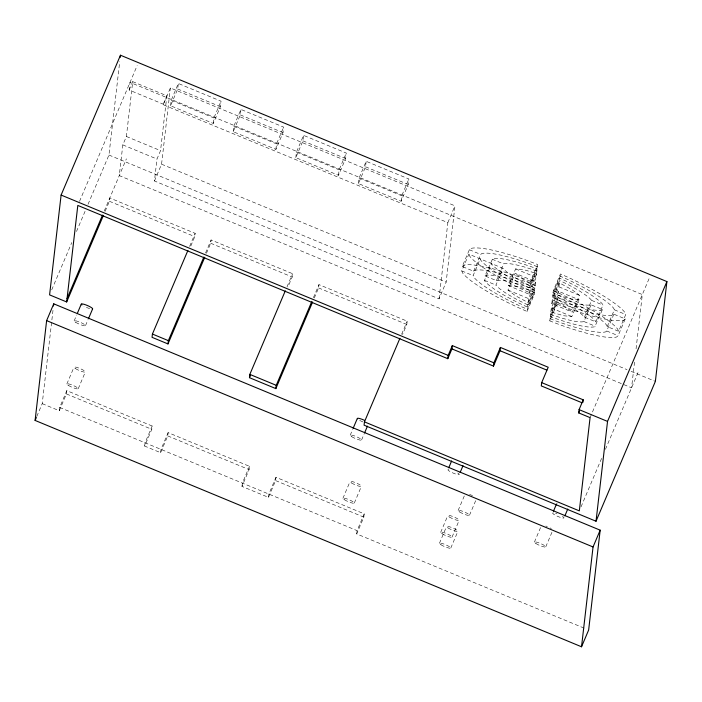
<?xml version="1.0" encoding="UTF-8"?>
<svg xmlns="http://www.w3.org/2000/svg" width="702" height="702" viewBox="0 0 702 702"><rect width="100%" height="100%" fill="white"/><g stroke="black" fill="none" stroke-linecap="round" stroke-linejoin="round"><path stroke-width="0.53" stroke-dasharray="3.51 2.63" d="M36.776 416.488L42.225 403.65L53.115 309.249M42.225 403.65L59.301 410.723L59.679 407.432L66.804 390.654L152.185 426.017L151.799 429.308L144.682 446.095L160.618 452.693L167.743 435.916L168.12 432.625L249.482 466.321L249.105 469.62L241.979 486.398L268.48 497.376L275.605 480.589L275.983 477.299L364.206 513.846L363.829 517.137L356.704 533.924L584.608 628.325M59.301 410.723L66.427 393.945L66.804 390.654M88.022 204.335L108.95 155.037L119.717 61.723M105.133 211.337L109.407 201.272L109.784 197.982L195.165 233.345L194.787 236.635L190.505 246.709M439.048 298.868L447.841 222.631L163.241 104.738L170.367 87.952L454.966 205.844L446.165 282.081L439.048 298.868L154.449 180.976L156.976 159.038L160.539 150.649L166.865 95.797L132.713 81.651L126.386 136.495L122.824 144.893L119.279 175.605L631.563 387.811L634.687 360.705M163.241 104.738L163.303 104.186L129.15 90.04L130.037 82.362L642.321 294.568L635.819 350.947M154.449 180.976L161.565 164.198L170.367 87.952M170.577 105.765L171.209 100.281L178.334 83.494L221.025 101.185L220.393 106.669L213.268 123.447L170.577 105.765L177.703 88.987L178.334 83.494M144.682 446.095L145.06 442.804L152.185 426.017M160.618 452.693L160.995 449.403L168.12 432.625M213.268 123.447L213.899 117.962L221.025 101.185M206.449 253.308L210.723 243.243L211.1 239.952L292.576 273.701L292.199 276.992L287.925 287.057M233.196 131.704L233.827 126.22L240.944 109.433L283.634 127.115L283.003 132.599L275.886 149.386L233.196 131.704L240.312 114.917L240.944 109.433M275.886 149.386L276.518 143.901L283.634 127.115M241.979 486.398L242.365 483.108L249.482 466.321M295.805 157.634L296.437 152.15L303.562 135.372L346.253 153.054L345.621 158.538L338.496 175.325L295.805 157.634L302.931 140.856L303.562 135.372M268.48 497.376L268.857 494.085L275.983 477.299M314.312 297.99L318.585 287.917L318.962 284.626L407.186 321.174L406.809 324.464L402.536 334.538M338.496 175.325L339.127 169.831L346.253 153.054M358.415 183.573L359.047 178.089L366.172 161.311L408.862 178.992L408.231 184.477L401.105 201.255L358.415 183.573L365.54 166.795L366.172 161.311M356.704 533.924L357.09 530.633L364.206 513.846M401.105 201.255L401.737 195.77L408.862 178.992M534.687 290.286L531.344 288.82A61.688 10.609 23 0 1 491.988 264.391L491.628 263.557L484.503 280.344L484.871 281.169A61.688 10.609 23 0 0 524.218 305.598L527.562 307.072L534.687 290.286L534.538 287.917A49.351 8.485 23 0 1 503.053 268.375L468.857 254.133L461.732 270.911L462.75 273.192A86.364 14.847 23 0 0 517.839 307.397L527.053 311.46L527.307 309.266L534.433 292.48L528.158 289.715A74.026 12.724 23 0 1 480.931 260.398L480.238 258.845L473.122 275.623L473.806 277.185A74.026 12.724 23 0 0 521.033 306.493L527.307 309.266M527.562 307.072L527.816 304.879L534.933 288.092M528.079 302.544L528.536 298.587L535.661 281.8L515.11 273.289L507.994 290.066L515.487 295.753L528.079 302.544L535.205 285.758L535.661 281.8M529.045 294.191L529.501 290.233L536.626 273.455L523.692 269.665L515.619 268.901L508.494 285.679L529.045 294.191L536.17 277.413L536.626 273.455M529.773 287.899L530.028 285.705L537.153 268.927L533.792 267.629A61.688 10.609 23 0 0 492.646 258.713L485.012 275.956L496.454 280.616A49.351 8.485 23 0 1 529.369 287.75L536.898 271.121L537.153 268.927M530.282 283.511L530.528 281.318L537.653 264.54L528.387 260.942A86.364 14.847 23 0 0 470.788 248.464L469.366 249.737L462.241 266.523L473.622 271.235L474.596 270.367A74.026 12.724 23 0 1 523.964 281.063L530.282 283.511L537.399 266.734L537.653 264.54M527.053 311.46L534.178 294.673L534.433 292.48M549.824 320.893L550.078 318.699L557.195 301.913L563.513 304.361A74.026 12.724 23 0 0 612.881 315.058L613.855 314.189L625.236 318.91L618.111 335.688L616.689 336.96A86.364 14.847 23 0 1 559.09 324.482L549.824 320.893L556.949 304.106L557.195 301.913M550.324 316.497L550.579 314.303L558.108 297.683A49.351 8.485 23 0 0 591.023 304.817L602.465 309.477L594.831 326.72A61.688 10.609 23 0 1 553.685 317.804L550.324 316.497L557.449 299.719L557.704 297.525M550.851 311.978L551.307 308.011L558.432 291.233L578.983 299.745L571.858 316.523L563.785 315.76L550.851 311.978L557.976 295.191L558.432 291.233M551.816 303.624L552.272 299.666L559.397 282.888L571.99 289.672L579.483 295.358L572.367 312.136L551.816 303.624L558.941 286.846L559.397 282.888M552.544 297.332L552.79 295.138L559.915 278.361L563.258 279.826A61.688 10.609 23 0 1 602.606 304.256L602.974 305.089L595.849 321.867L584.468 317.155A49.351 8.485 23 0 0 552.939 297.508L559.661 280.554L559.915 278.361M553.044 292.945L553.299 290.751L560.424 273.973L569.638 278.036A86.364 14.847 23 0 1 624.727 312.232L625.745 314.522L618.62 331.3L607.239 326.588L606.546 325.026A74.026 12.724 23 0 0 559.318 295.709L553.044 292.945L560.17 276.167L560.424 273.973M79.519 201.395L137.162 65.584M129.15 90.04L132.713 81.651M51.72 289.856L71.797 242.567M76.492 231.502L85.46 210.372M104.229 211.065L126.404 158.827M163.303 104.186L166.865 95.797M74.14 320.893L76.65 314.97M85.521 325.614L88.04 319.691M66.857 383.968L73.982 367.19M78.247 388.689L85.363 371.902M189.61 246.437L195.165 233.345M205.546 253.036L211.1 239.952M287.021 286.785L292.576 273.701M313.408 297.718L318.962 284.626M350.201 435.249L352.711 429.326M447.841 222.631L454.966 205.844M401.632 334.266L407.186 321.174M361.583 439.97L364.101 434.047M342.918 498.323L350.044 481.546M354.308 503.044L361.425 486.258M473.622 271.235L480.747 254.457L481.712 253.589A74.026 12.724 23 0 1 531.089 264.285L537.399 266.734M496.393 280.668L503.58 263.829A49.351 8.485 23 0 1 536.495 270.963L536.898 271.121M527.816 304.879L527.413 304.703A49.351 8.485 23 0 1 495.928 285.152L503.009 268.278M440.68 532.344L447.806 515.558M439.417 543.313L446.542 526.526M458.108 510.529L465.233 493.743M452.07 537.056L459.187 520.279M450.798 548.025L457.923 531.247M469.498 515.242L476.623 498.464M584.468 317.155L591.593 300.368A49.351 8.485 23 0 0 560.064 280.73L559.661 280.554M550.579 314.303L550.982 314.461A49.351 8.485 23 0 0 583.897 321.595L591.084 304.756M607.239 326.588L614.355 309.801L613.671 308.248A74.026 12.724 23 0 0 566.444 278.931L560.17 276.167M550.078 318.699L556.388 321.139A74.026 12.724 23 0 0 605.765 331.844L606.73 330.975L613.855 314.189M534.389 542.119L541.505 525.342M590.084 417.629L649.447 277.781M545.77 546.832L552.895 530.054M581.037 506.835L602.018 457.406M605.44 449.341L638.688 371.025M462.241 266.523L463.662 265.242A86.364 14.847 23 0 1 521.261 277.729L530.528 281.318M485.012 275.956L485.521 275.491A61.688 10.609 23 0 1 526.667 284.407L530.028 285.705M602.465 309.477L601.956 309.933A61.688 10.609 23 0 1 560.81 301.018L557.449 299.719M625.236 318.91L623.815 320.182A86.364 14.847 23 0 1 566.216 307.704L556.949 304.106M508.494 285.679L516.567 286.451L529.501 290.233M578.983 299.745L570.91 298.982L557.976 295.191M177.703 88.987L220.393 106.669M240.312 114.917L283.003 132.599M302.931 140.856L345.621 158.538M365.54 166.795L408.231 184.477M171.209 100.281L213.899 117.962M233.827 126.22L276.518 143.901M296.437 152.15L339.127 169.831M359.047 178.089L401.737 195.77M469.366 249.737L480.747 254.457M492.128 259.17L503.518 263.891M515.619 268.901L536.17 277.413M558.941 286.846L579.483 295.358M591.593 300.368L602.974 305.089M614.355 309.801L625.745 314.522M461.732 270.911L473.122 275.623M484.503 280.344L495.884 285.056M507.994 290.066L528.536 298.587M551.307 308.011L571.858 316.523M583.959 321.542L595.349 326.255M606.73 330.975L618.111 335.688M126.386 136.495L160.539 150.649M122.824 144.893L156.976 159.038M161.565 164.198L446.165 282.081M108.95 155.037L627.044 369.656M631.098 371.332L655.378 381.388M109.407 201.272L194.787 236.635M210.723 243.243L292.199 276.992M318.585 287.917L406.809 324.464M66.427 393.945L151.799 429.308M167.743 435.916L249.105 469.62M275.605 480.589L363.829 517.137M59.679 407.432L357.09 530.633M553.299 290.751L562.513 294.814A86.364 14.847 23 0 1 617.611 329.019L618.62 331.3M552.79 295.138L556.133 296.613A61.688 10.609 23 0 1 595.489 321.042L595.849 321.867M534.178 294.673L524.964 290.61A86.364 14.847 23 0 1 469.866 256.414L468.857 254.133M535.205 285.758L522.613 278.975L515.11 273.289M552.272 299.666L564.864 306.458L572.367 312.136M457.713 472.999A6.169 1.062 23 0 1 457.16 474.464A6.169 1.062 23 0 1 448.868 470.805A6.169 1.062 23 0 1 450.859 469.98M545.849 526.026A6.169 1.062 23 0 1 547.323 526.597M550.157 527.922A6.169 1.062 23 0 1 551.316 528.588M562.442 516.382A6.169 1.062 23 0 1 562.267 517.936A6.169 1.062 23 0 1 554.22 514.601A6.169 1.062 23 0 1 554.396 513.048M555.598 513.364A6.169 1.062 23 0 1 556.984 513.82M556.958 503.703A6.169 1.062 23 0 1 557.019 503.141M362.89 421.928A6.169 1.062 23 0 1 358.897 419.936M469.577 494.436A6.169 1.062 23 0 1 472.525 495.656M89.689 308.599A6.169 1.062 23 0 1 83.994 306.248M68.436 385.442A6.169 1.062 23 0 0 78.019 388.89A6.169 1.062 23 0 0 71.2 384.661A6.169 1.062 23 0 0 68.436 385.442M75.562 368.655A6.169 1.062 23 0 0 85.144 372.113A6.169 1.062 23 0 0 78.326 367.874A6.169 1.062 23 0 0 75.562 368.655M535.959 543.585A6.169 1.062 23 0 0 545.542 547.042A6.169 1.062 23 0 0 538.724 542.804A6.169 1.062 23 0 0 535.959 543.585M440.996 544.778A6.169 1.062 23 0 0 450.579 548.227A6.169 1.062 23 0 0 443.761 543.997A6.169 1.062 23 0 0 440.996 544.778M448.122 528.001A6.169 1.062 23 0 0 457.695 531.449A6.169 1.062 23 0 0 450.886 527.22A6.169 1.062 23 0 0 448.122 528.001M442.26 533.81A6.169 1.062 23 0 0 451.842 537.258A6.169 1.062 23 0 0 445.024 533.029A6.169 1.062 23 0 0 442.26 533.81M449.385 517.023A6.169 1.062 23 0 0 458.968 520.48A6.169 1.062 23 0 0 452.149 516.251A6.169 1.062 23 0 0 449.385 517.023M351.781 436.714A6.169 1.062 23 0 0 361.354 440.172A6.169 1.062 23 0 0 354.545 435.942A6.169 1.062 23 0 0 351.781 436.714M459.687 511.995A6.169 1.062 23 0 0 469.269 515.443A6.169 1.062 23 0 0 462.451 511.214A6.169 1.062 23 0 0 459.687 511.995M75.719 322.358A6.169 1.062 23 0 0 85.293 325.816A6.169 1.062 23 0 0 78.484 321.586A6.169 1.062 23 0 0 75.719 322.358M344.498 499.789A6.169 1.062 23 0 0 354.08 503.246A6.169 1.062 23 0 0 347.262 499.017A6.169 1.062 23 0 0 344.498 499.789M351.623 483.011A6.169 1.062 23 0 0 361.205 486.46A6.169 1.062 23 0 0 354.387 482.23A6.169 1.062 23 0 0 351.623 483.011"/><path stroke-width="1.05" d="M35.1 420.428L46.622 320.612L53.747 303.826L600.175 530.177L588.653 630.001L581.528 646.779L35.1 420.428L36.355 417.471M399.921 338.294L364.452 421.867L364.075 425.158L596.024 521.235L655.378 381.388L666.9 281.572L120.472 55.221L61.109 195.059L49.588 294.884L66.664 301.957L103.422 215.365M53.492 305.993L53.747 303.826M66.664 301.957L77.808 205.423L447.788 358.687L451.939 348.894L452.316 345.603L493.875 362.82L493.488 366.111L451.939 348.894M120.217 57.389L120.472 55.221M187.899 250.465L152.422 334.038L152.044 337.329L167.98 343.927L204.738 257.336M167.98 343.927L168.357 340.637L203.834 257.064M312.601 302.018L275.842 388.61L249.456 377.676L249.833 374.385L285.31 290.812M275.842 388.61L276.228 385.319L311.697 301.746M447.788 358.687L448.166 355.396L452.316 345.603M493.488 366.111L500.017 350.728L500.403 347.437L548.209 367.243L541.681 382.625L541.303 385.916L581.87 402.711M364.452 421.867L579.326 510.872L590.084 417.629L578.702 412.916L579.08 409.626L583.239 399.833L541.681 382.625M582.95 402.299L583.239 399.833M581.528 646.779L593.05 546.963L600.175 530.177M596.024 521.235L607.537 421.411L666.9 281.572M67.041 298.666L102.518 215.093M77.492 312.995L81.265 304.115M88.452 318.699L92.646 308.827M249.456 377.676L250.307 375.667M353.132 428.343L357.327 418.471M364.513 433.055L367.453 426.149M448.736 467.786L451.649 460.933M493.875 362.82L500.403 347.437M460.126 472.507L463.03 465.654M578.702 412.916L579.527 410.96M553.474 511.17L556.379 504.317M564.856 515.891L567.76 509.038M500.017 350.728L546.84 370.121M61.109 195.059L448.166 355.396M579.08 409.626L607.537 421.411M152.422 334.038L168.357 340.637M249.833 374.385L276.228 385.319M46.622 320.612L593.05 546.963M357.485 418.831A6.169 1.062 23 0 1 364.61 420.375M81.959 304.975A6.169 1.062 23 0 1 86.337 305.08A6.169 1.062 23 0 1 92.418 309.038"/></g></svg>
